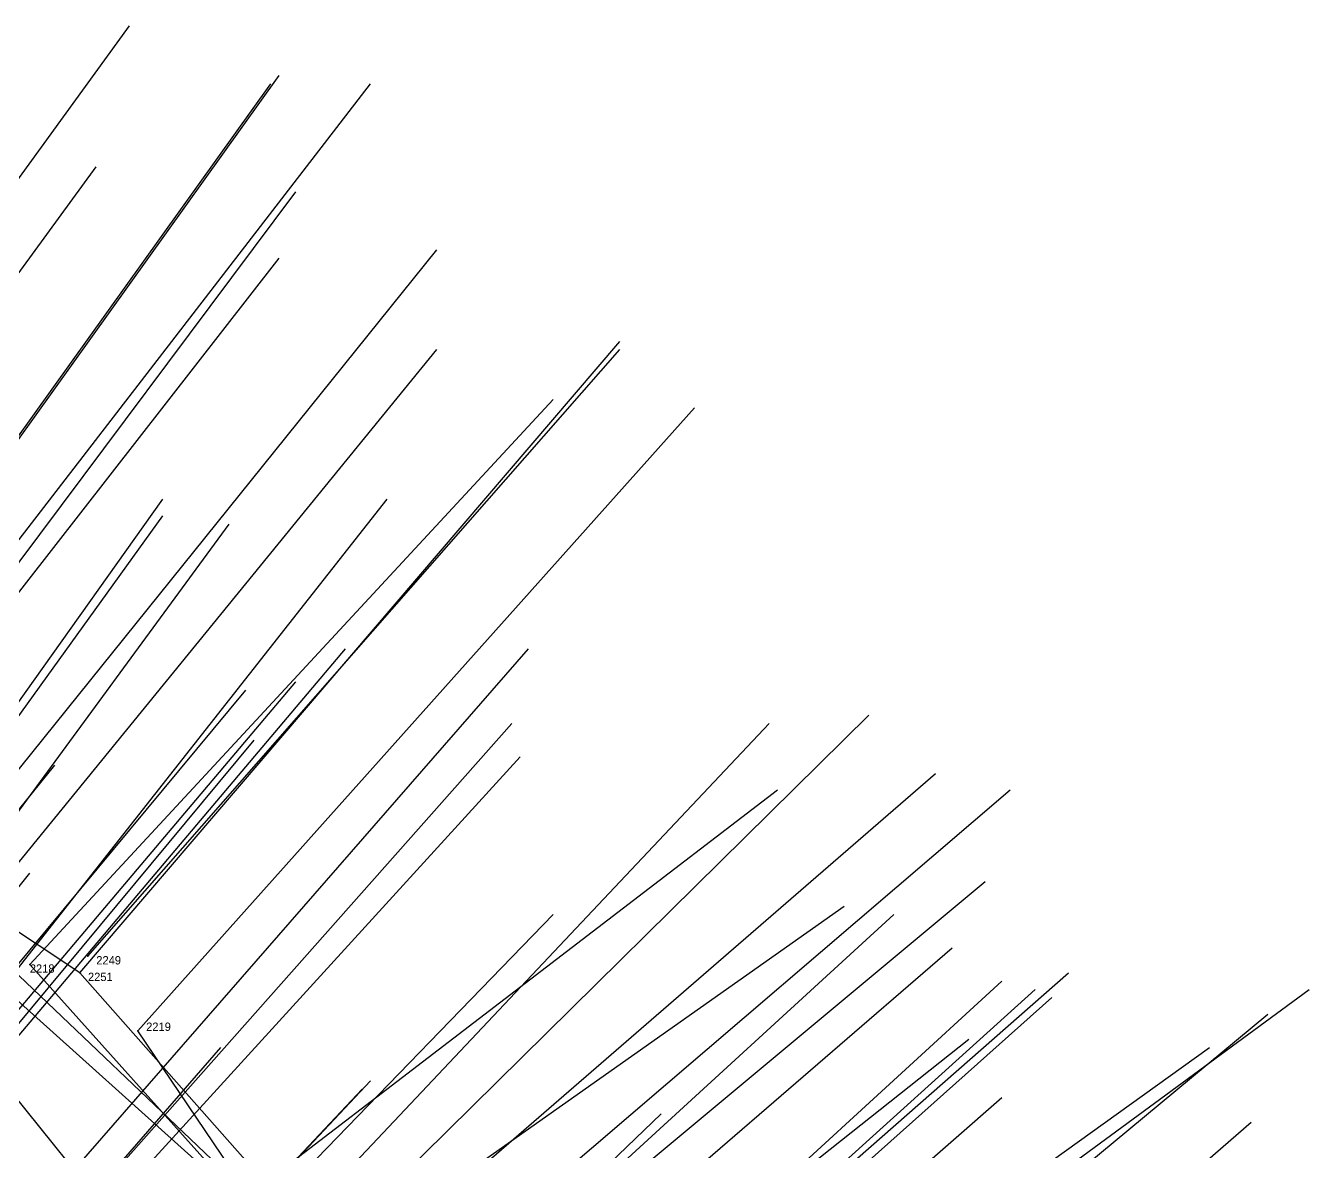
# Model space of a CAD drawing. Extents: x -0.5 to 0.59, y -0.5 to 0.58.
# Drawn here: x 0.3075 to 0.462, y 0.3545 to 0.49 of the extents above; entities that cross this region are included whole.
import ezdxf

# ---------------------------------------------------------------- set-up
doc = ezdxf.new("R2010")
doc.units = 0
for name, color, linetype in [('Facilities', 3, 'CONTINUOUS'), ('Facilities_lines', 3, 'CONTINUOUS'), ('Normals', 1, 'CONTINUOUS'), ('Source_points', 5, 'CONTINUOUS'), ('Text', 3, 'CONTINUOUS')]:
    doc.layers.add(name, color=color, linetype=linetype)

msp = doc.modelspace()

# ---------------------------------------------------------------- linework, layer by layer
at = {"layer": 'Facilities', "color": 3}
for p in [(0.308, 0.377, -1.25), (0.315, 0.378, -1.25), (0.314, 0.376, -1.224)]:
    msp.add_point(p, dxfattribs=at)
at = {"layer": 'Facilities_lines', "color": 3}
for p, q in [((0.314, 0.376, -1.224), (0.199, 0.452, -1.236)), ((0.363, 0.322, -1.25), (0.237, 0.435, -1.238)), ((0.363, 0.322, -1.25), (0.279, 0.402, -1.223)), ((0.308, 0.377, -1.25), (0.369, 0.309, -1.203)), ((0.314, 0.376, -1.224), (0.406, 0.272, -1.221)), ((0.341, 0.318, -1.165), (0.295, 0.375, -1.193)), ((0.371, 0.295, -1.25), (0.321, 0.369, -1.223))]:
    msp.add_line(p, q, dxfattribs=at)
at = {"layer": 'Normals', "color": 1}
for p, q in [((0.262, 0.41, -1.215), (0.32, 0.49, -1.202)), ((0.28, 0.403, -1.25), (0.338, 0.484, -1.254)), ((0.279, 0.402, -1.223), (0.337, 0.483, -1.212)), ((0.288, 0.404, -1.241), (0.349, 0.483, -1.241)), ((0.259, 0.395, -1.18), (0.316, 0.473, -1.156)), ((0.281, 0.391, -1.205), (0.34, 0.47, -1.187)), ((0.278, 0.385, -1.187), (0.338, 0.462, -1.165)), ((0.295, 0.386, -1.216), (0.357, 0.463, -1.201)), ((0.314, 0.376, -1.224), (0.379, 0.452, -1.219)), ((0.295, 0.375, -1.193), (0.357, 0.451, -1.175)), ((0.315, 0.378, -1.25), (0.379, 0.451, -1.274)), ((0.308, 0.377, -1.25), (0.371, 0.445, -1.288)), ((0.321, 0.369, -1.223), (0.388, 0.444, -1.228)), ((0.27, 0.357, -1.12), (0.324, 0.433, -1.083)), ((0.292, 0.358, -1.155), (0.351, 0.433, -1.125)), ((0.27, 0.356, -1.117), (0.324, 0.431, -1.079)), ((0.277, 0.355, -1.126), (0.332, 0.43, -1.089)), ((0.286, 0.344, -1.119), (0.346, 0.415, -1.082)), ((0.307, 0.345, -1.153), (0.368, 0.415, -1.118)), ((0.28, 0.34, -1.102), (0.34, 0.411, -1.064)), ((0.275, 0.339, -1.091), (0.334, 0.41, -1.053)), ((0.338, 0.337, -1.194), (0.409, 0.407, -1.18)), ((0.304, 0.336, -1.134), (0.366, 0.406, -1.097)), ((0.33, 0.335, -1.176), (0.397, 0.406, -1.155)), ((0.276, 0.333, -1.081), (0.335, 0.404, -1.043)), ((0.305, 0.334, -1.13), (0.367, 0.402, -1.092)), ((0.253, 0.329, -1.037), (0.311, 0.401, -0.999)), ((0.342, 0.335, -1.196), (0.417, 0.4, -1.19)), ((0.334, 0.349, -1.25), (0.398, 0.398, -1.31)), ((0.35, 0.333, -1.208), (0.426, 0.398, -1.206)), ((0.25, 0.316, -1.007), (0.308, 0.388, -0.969)), ((0.357, 0.332, -1.25), (0.423, 0.387, -1.302)), ((0.345, 0.341, -1.25), (0.406, 0.384, -1.317)), ((0.306, 0.316, -1.101), (0.371, 0.383, -1.063)), ((0.341, 0.318, -1.165), (0.412, 0.383, -1.138)), ((0.346, 0.316, -1.171), (0.419, 0.379, -1.147)), ((0.359, 0.311, -1.188), (0.433, 0.376, -1.173)), ((0.353, 0.309, -1.174), (0.425, 0.375, -1.152)), ((0.356, 0.308, -1.177), (0.429, 0.374, -1.16)), ((0.383, 0.316, -1.243), (0.462, 0.374, -1.265)), ((0.357, 0.307, -1.178), (0.431, 0.373, -1.163)), ((0.381, 0.308, -1.226), (0.457, 0.371, -1.243)), ((0.363, 0.322, -1.25), (0.421, 0.368, -1.317)), ((0.27, 0.297, -1.004), (0.331, 0.367, -0.967)), ((0.369, 0.309, -1.203), (0.45, 0.367, -1.207)), ((0.284, 0.294, -1.022), (0.348, 0.362, -0.986)), ((0.285, 0.295, -1.025), (0.349, 0.363, -0.989)), ((0.353, 0.298, -1.156), (0.425, 0.361, -1.127)), ((0.317, 0.295, -1.082), (0.384, 0.359, -1.045)), ((0.389, 0.301, -1.25), (0.455, 0.358, -1.299))]:
    msp.add_line(p, q, dxfattribs=at)
at = {"layer": 'Source_points', "color": 5}
msp.add_point((0.321, 0.369, -1.223), dxfattribs=at)

# ---------------------------------------------------------------- texts
at = {"layer": 'Text', "color": 3}
for s, p in [('2218', (0.308, 0.376, -1.25)), ('2249', (0.316, 0.377, -1.25)), ('2251', (0.315, 0.375, -1.224)), ('2219', (0.322, 0.369, -1.223))]:
    msp.add_text(s, height=0.001, dxfattribs=at).set_placement(p)

doc.saveas('drawing.dxf')
